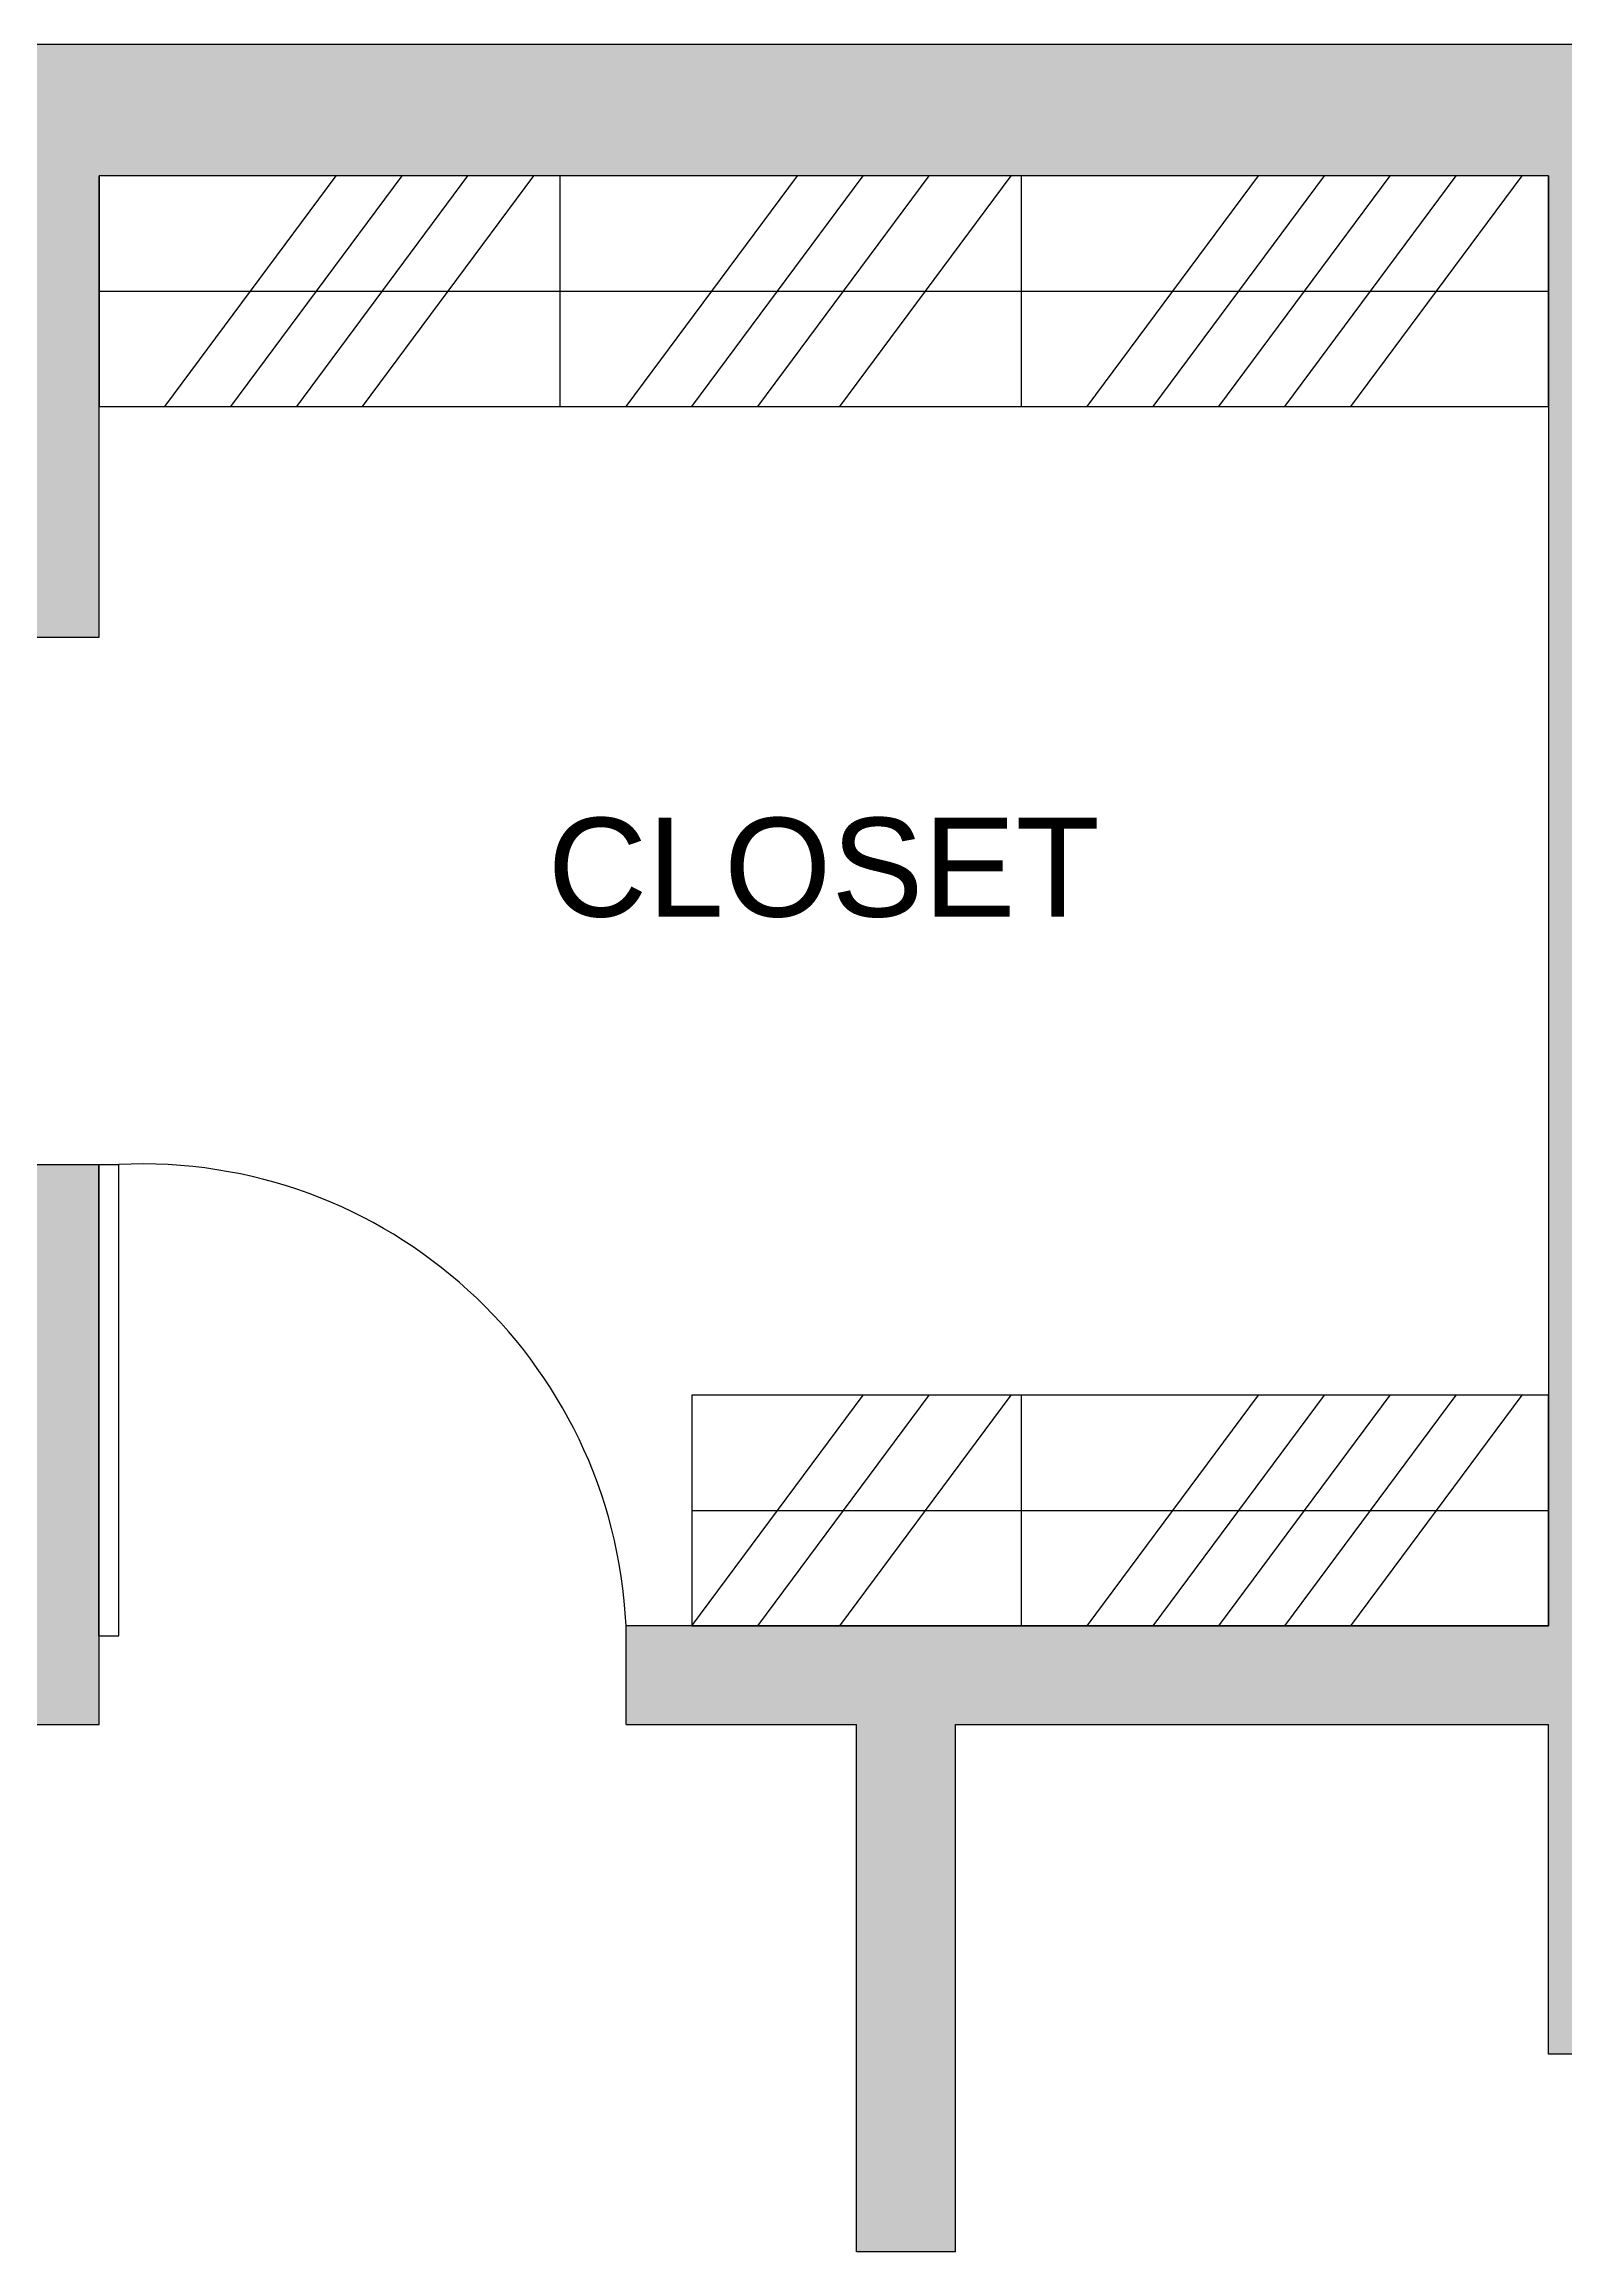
# Model space of a CAD drawing. Header units: millimetres. Extents: x -656 to 1500, y 0 to 1085.
# Drawn here: x 441.7 to 672.5, y 750 to 1085 of the extents above; entities that cross this region are included whole.
import ezdxf

# ---------------------------------------------------------------- set-up
doc = ezdxf.new("R2010")
doc.units = ezdxf.units.MM
for name, color, linetype, lineweight, true_color in [('1 - paredes', 7, 'Continuous', 25, 0x000000), ('2 - portas e janelas', 1, 'Continuous', 25, 0xff0000), ('4 - layouts dos objetos', 83, 'Continuous', 25, 0x63c85c), ('6 - legendas', 7, 'Continuous', 25, 0x000000)]:
    doc.layers.add(name, color=color, linetype=linetype, lineweight=lineweight, true_color=true_color)
doc.styles.add('textstyle1', font='')
doc.styles.get('textstyle1').set_extended_font_data('Arial')

msp = doc.modelspace()

# ---------------------------------------------------------------- hatches: boundary and pattern name
at = {"layer": '1 - paredes', "true_color": 0xa0a0a4}
h = msp.add_hatch(color=252, dxfattribs=at)
h.paths.add_polyline_path([(1030, 1065), (685, 1065), (685, 830), (685, 795), (695, 795), (695, 780), (670, 780), (670, 830), (580, 830), (580, 750), (565, 750), (565, 830), (530, 830), (530, 845), (670, 845), (670, 1065), (450, 1065), (450, 995), (435, 995), (435, 1065), (20, 1065), (20, 905), (26.29, 898.71), (13.79, 886.21), (0, 900), (0, 1085), (1045, 1085), (1045, 1030), (1030, 1030)])
h.paths.add_polyline_path([(435, 915), (450, 915), (450, 830), (435, 830), (200, 830), (200, 770), (185, 770), (185, 830), (70, 830), (56.21, 843.79), (68.71, 856.29), (80, 845), (435, 845)])

# ---------------------------------------------------------------- linework, layer by layer
at = {"layer": '1 - paredes'}
for p, q in [((0, 1085), (1045, 1085)), ((670, 1065), (450, 1065)), ((450, 995), (450, 1065)), ((670, 1065), (670, 845)), ((435, 995), (450, 995)), ((435, 915), (450, 915)), ((450, 830), (450, 915)), ((670, 845), (530, 845)), ((530, 830), (530, 845)), ((670, 845), (670, 845)), ((435, 830), (450, 830)), ((530, 830), (565, 830)), ((565, 750), (565, 830)), ((580, 830), (670, 830)), ((580, 750), (580, 830)), ((670, 780), (670, 830)), ((695, 780), (670, 780)), ((580, 750), (565, 750))]:
    msp.add_line(p, q, dxfattribs=at)
at = {"layer": '2 - portas e janelas', "color": 14, "true_color": 0x800000}
for p, q in [((449.99, 843.5), (449.99, 915)), ((452.99, 843.5), (452.99, 915))]:
    msp.add_line(p, q, dxfattribs=at)
at = {"layer": '2 - portas e janelas', "color": 1, "true_color": 0xff0000}
for p, q in [((450, 915), (453, 915)), ((449.99, 843.5), (452.99, 843.5))]:
    msp.add_line(p, q, dxfattribs=at)
msp.add_arc((456.49, 841.49), 73.59, 2.7316, 92.7316, dxfattribs=at)
at = {"layer": '4 - layouts dos objetos'}
for p, q in [((450, 1065), (450, 1030)), ((670, 1065), (450, 1065)), ((460, 1030), (486, 1065)), ((470, 1030), (496, 1065)), ((480, 1030), (506, 1065)), ((490, 1030), (516, 1065)), ((520, 1030), (520, 1065)), ((530, 1030), (556, 1065)), ((540, 1030), (566, 1065)), ((550, 1030), (576, 1065)), ((562.46, 1030), (588.46, 1065)), ((590, 1030), (590, 1065)), ((600, 1030), (626, 1065)), ((610, 1030), (636, 1065)), ((620, 1030), (646, 1065)), ((630, 1030), (656, 1065)), ((640, 1030), (666, 1065)), ((670, 1030), (670, 1065)), ((450, 1047.5), (670, 1047.5)), ((450, 1030), (670, 1030)), ((540, 880), (540, 845)), ((670, 880), (540, 880)), ((540, 845), (566, 880)), ((550, 845), (576, 880)), ((562.46, 845), (588.46, 880)), ((590, 845), (590, 880)), ((600, 845), (626, 880)), ((610, 845), (636, 880)), ((620, 845), (646, 880)), ((630, 845), (656, 880)), ((640, 845), (666, 880)), ((670, 845), (670, 880)), ((540, 862.5), (670, 862.5)), ((540, 845), (670, 845))]:
    msp.add_line(p, q, dxfattribs=at)

# ---------------------------------------------------------------- texts
at = {"layer": '6 - legendas', "insert": (560, 960), "char_height": 1, "attachment_point": 5, "style": 'textstyle1'}
msp.add_mtext('\\H15;CLOSET', dxfattribs=at)

doc.saveas('drawing.dxf')
